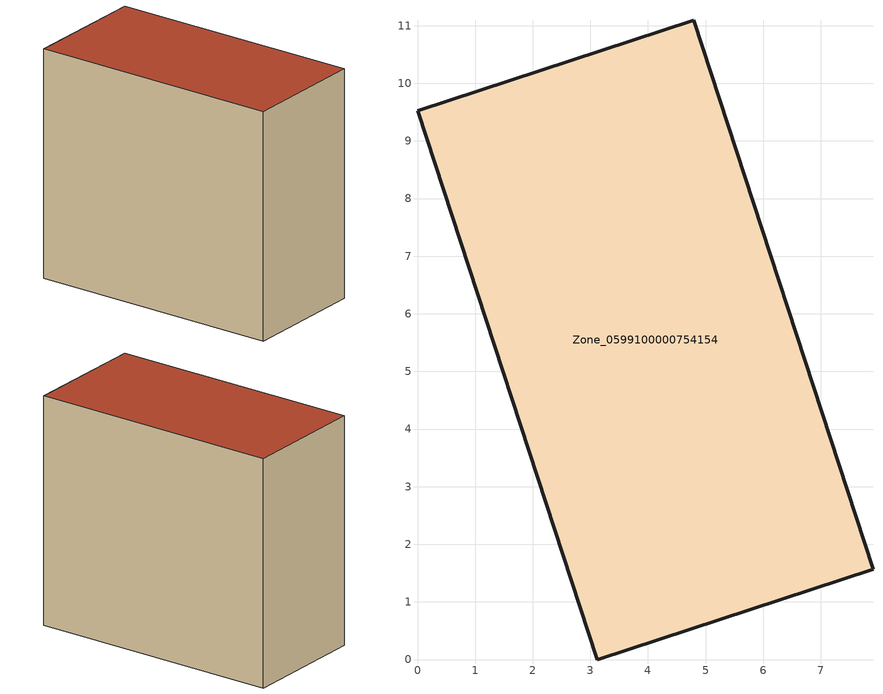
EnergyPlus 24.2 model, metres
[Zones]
Zone_0599100000754154
 floor ground (C_G): 0,9.52 4.79,11.09 7.91,1.57 3.12,0 z3.75
 wall outside (C_F): 4.79,11.09 0,9.52 3.12,0 7.91,1.57 4.79,11.09 z3.75:12.9
 roof outside (C_R): 3.12,0 7.91,1.57 4.79,11.09 0,9.52 z12.9
[BUILDING]
Pand.0599100000754154: North Axis=0; Terrain=City; Loads Convergence Tolerance Value=0.04; Temperature Convergence Tolerance Value=0.4; Solar Distribution=FullExterior; Maximum Number of Warmup Days=25; Minimum Number of Warmup Days=1
[Site:Location]
Rotterdam.The.Hague.AP_ZH_NLD Design_Conditions: Latitude=51.96; Longitude=4.45; Time Zone=1; Elevation=-4.5
[SITE:GROUNDTEMPERATURE:BUILDINGSURFACE]
18, 18, 18, 18, 18, 18, 18, 18, 18, 18, 18, 18
[MATERIAL] Thermal Absorptance=0.9; Solar Absorptance=0.7; Visible Absorptance=0.7
Name | Roughness | Thickness | Conductivity | Density | Specific Heat
G.TI.2006-2014 | MediumSmooth | 0.15 | 0.06 | 540 | 1210
F.TI.2006-2014 | Rough | 0.3 | 0.12 | 1920 | 840
R.TI.2006-2014 | MediumRough | 0.2 | 0.08 | 1500 | 1000
[CONSTRUCTION]
C_G: G.TI.2006-2014
C_F: F.TI.2006-2014
C_R: R.TI.2006-2014
[ZONE]
Zone_0599100000754154: Type=1; Multiplier=1; Ceiling Height=Autocalculate; Volume=Autocalculate; Floor Area=autocalculate; Part of Total Floor Area=Yes
[ZONEINFILTRATION:DESIGNFLOWRATE]
Infil_Zone_0599100000754154: Zone or ZoneList or Space or SpaceList=Zone_0599100000754154; Schedule=AlwaysOn; Design Flow Rate Calculation Method=Flow/Area; Flow Rate per Floor Area=0.0015; Constant Term Coefficient=1; Temperature Term Coefficient=0; Velocity Term Coefficient=0; Velocity Squared Term Coefficient=0
[HVACTEMPLATE:ZONE:IDEALLOADSAIRSYSTEM]
Zone_0599100000754154: Maximum Heating Supply Air Temperature=50; Minimum Cooling Supply Air Temperature=13; Maximum Heating Supply Air Humidity Ratio=0.0156; Minimum Cooling Supply Air Humidity Ratio=0.0077; Heating Limit=NoLimit; Cooling Limit=NoLimit; Dehumidification Control Type=ConstantSensibleHeatRatio; Cooling Sensible Heat Ratio=0.7; Dehumidification Setpoint=60; Humidification Control Type=None; Humidification Setpoint=30; Outdoor Air Method=None; Outdoor Air Flow Rate per Person=0.00944; Outdoor Air Flow Rate per Zone Floor Area=0; Outdoor Air Flow Rate per Zone=0; Demand Controlled Ventilation Type=None; Outdoor Air Economizer Type=NoEconomizer; Heat Recovery Type=None; Sensible Heat Recovery Effectiveness=0.7; Latent Heat Recovery Effectiveness=0.65
[ZONECONTROL:THERMOSTAT]
ThermostatControl_Zone_0599100000754154: Zone or ZoneList=Zone_0599100000754154; Control Type Schedule=DualSetpointControlType; Control 1=Thermostat_Zone_0599100000754154; Temperature Difference Between Cutout And Setpoint=0
[THERMOSTATSETPOINT:DUALSETPOINT]
Thermostat_Zone_0599100000754154: Heating Setpoint Temperature Schedule=HeatingSetpoint_Zone_0599100000754154; Cooling Setpoint Temperature Schedule=CoolingSetpoint_Zone_0599100000754154
[SCHEDULE:COMPACT]
HeatingSetpoint_Zone_0599100000754154: Through: 12/31, For: AllDays, Until: 24:00, 21
CoolingSetpoint_Zone_0599100000754154: Through: 12/31, For: AllDays, Until: 24:00, 24
DualSetpointControlType: Through: 12/31, For: AllDays, Until: 24:00, 4
AlwaysOn: Through: 12/31, For: AllDays, Until: 24:00, 1
